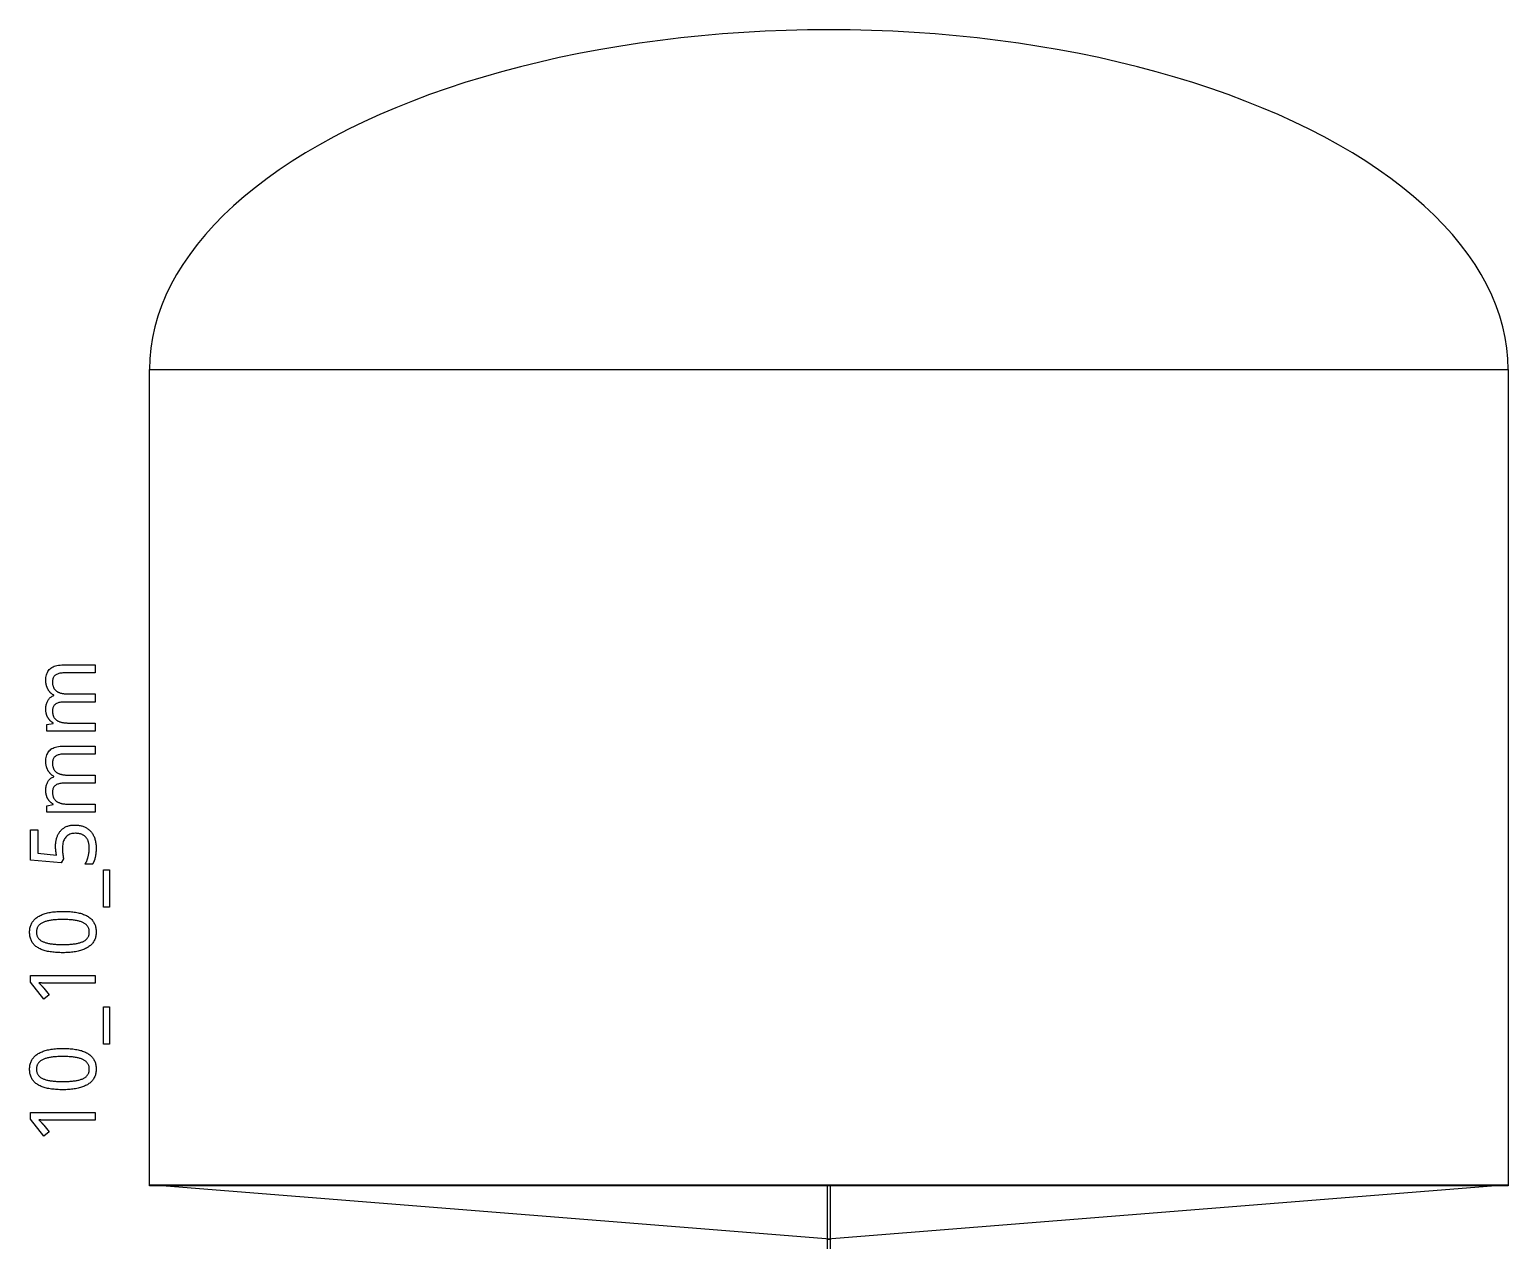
# Model space of a CAD drawing. Extents: x 97.6 to 156.9, y 25.2 to 114.3.
# Drawn here: x 97.6 to 152, y 69.8 to 114.3 of the extents above; entities that cross this region are included whole.
import ezdxf

# ---------------------------------------------------------------- set-up
doc = ezdxf.new("R2010")
doc.units = 0
doc.layers.get('0').update_dxf_attribs({"linetype": 'CONTINUOUS'})

msp = doc.modelspace()

# ---------------------------------------------------------------- linework, layer by layer
at = {"color": 0, "const_width": 0.0104}
msp.add_lwpolyline([(152, 101.8), (151.987, 102.193), (151.95, 102.585), (151.889, 102.976), (151.803, 103.367), (151.692, 103.755), (151.557, 104.142), (151.397, 104.527), (151.214, 104.909), (151.007, 105.287), (150.776, 105.663), (150.522, 106.034), (150.244, 106.402), (149.943, 106.764), (149.621, 107.122), (149.275, 107.475), (148.908, 107.822), (148.518, 108.163), (148.108, 108.498), (147.676, 108.826), (147.225, 109.147), (146.754, 109.461), (146.263, 109.768), (145.753, 110.066), (145.224, 110.357), (144.678, 110.639), (144.114, 110.912), (143.533, 111.176), (142.936, 111.431), (142.322, 111.677), (141.694, 111.913), (141.053, 112.138), (140.396, 112.354), (139.726, 112.559), (139.043, 112.754), (138.35, 112.938), (137.644, 113.11), (136.929, 113.272), (136.203, 113.422), (135.468, 113.561), (134.725, 113.688), (133.975, 113.804), (133.217, 113.907), (132.453, 113.999), (131.684, 114.079), (130.911, 114.146), (130.133, 114.201), (129.353, 114.245), (128.57, 114.275), (127.785, 114.294), (127, 114.3), (126.215, 114.294), (125.43, 114.275), (124.647, 114.245), (123.867, 114.201), (123.089, 114.146), (122.315, 114.079), (121.546, 113.999), (120.783, 113.907), (120.025, 113.804), (119.274, 113.688), (118.532, 113.561), (117.797, 113.422), (117.071, 113.272), (116.355, 113.11), (115.65, 112.938), (114.956, 112.754), (114.274, 112.559), (113.604, 112.354), (112.948, 112.138), (112.305, 111.913), (111.677, 111.677), (111.064, 111.431), (110.467, 111.176), (109.886, 110.912), (109.322, 110.639), (108.776, 110.357), (108.247, 110.066), (107.737, 109.768), (107.246, 109.461), (106.774, 109.147), (106.323, 108.826), (105.892, 108.498), (105.481, 108.163), (105.092, 107.822), (104.725, 107.475), (104.379, 107.122), (104.056, 106.764), (103.756, 106.402), (103.478, 106.034), (103.223, 105.663), (102.993, 105.287), (102.785, 104.909), (102.602, 104.527), (102.443, 104.142), (102.308, 103.755), (102.197, 103.367), (102.111, 102.976), (102.049, 102.585), (102.012, 102.193), (102, 101.8), (152, 101.8)], close=True, dxfattribs=at)
at = {"color": 0}
for points in [[(152, 101.8), (151.987, 102.193), (151.95, 102.585), (151.889, 102.976), (151.803, 103.367), (151.692, 103.755), (151.557, 104.142), (151.397, 104.527), (151.214, 104.909), (151.007, 105.287), (150.776, 105.663), (150.522, 106.034), (150.244, 106.402), (149.943, 106.764), (149.621, 107.122), (149.275, 107.475), (148.908, 107.822), (148.518, 108.163), (148.108, 108.498), (147.676, 108.826), (147.225, 109.147), (146.754, 109.461), (146.263, 109.768), (145.753, 110.066), (145.224, 110.357), (144.678, 110.639), (144.114, 110.912), (143.533, 111.176), (142.936, 111.431), (142.322, 111.677), (141.694, 111.913), (141.053, 112.138), (140.396, 112.354), (139.726, 112.559), (139.043, 112.754), (138.35, 112.938), (137.644, 113.11), (136.929, 113.272), (136.203, 113.422), (135.468, 113.561), (134.725, 113.688), (133.975, 113.804), (133.217, 113.907), (132.453, 113.999), (131.684, 114.079), (130.911, 114.146), (130.133, 114.201), (129.353, 114.245), (128.57, 114.275), (127.785, 114.294), (127, 114.3), (126.215, 114.294), (125.43, 114.275), (124.647, 114.245), (123.867, 114.201), (123.089, 114.146), (122.315, 114.079), (121.546, 113.999), (120.783, 113.907), (120.025, 113.804), (119.274, 113.688), (118.532, 113.561), (117.797, 113.422), (117.071, 113.272), (116.355, 113.11), (115.65, 112.938), (114.956, 112.754), (114.274, 112.559), (113.604, 112.354), (112.948, 112.138), (112.305, 111.913), (111.677, 111.677), (111.064, 111.431), (110.467, 111.176), (109.886, 110.912), (109.322, 110.639), (108.776, 110.357), (108.247, 110.066), (107.737, 109.768), (107.246, 109.461), (106.774, 109.147), (106.323, 108.826), (105.892, 108.498), (105.481, 108.163), (105.092, 107.822), (104.725, 107.475), (104.379, 107.122), (104.056, 106.764), (103.756, 106.402), (103.478, 106.034), (103.223, 105.663), (102.993, 105.287), (102.785, 104.909), (102.602, 104.527), (102.443, 104.142), (102.308, 103.755), (102.197, 103.367), (102.111, 102.976), (102.049, 102.585), (102.012, 102.193), (102, 101.8), (152, 101.8)], [(102, 101.8), (152, 101.8), (152, 71.76), (102, 71.76), (102, 101.8)], [(100, 90.6307), (98.8492, 90.6307), (98.8079, 90.6299), (98.7688, 90.6275), (98.7318, 90.6233), (98.6968, 90.6176), (98.664, 90.6104), (98.6333, 90.6014), (98.6049, 90.5908), (98.5783, 90.5786), (98.554, 90.5649), (98.5318, 90.5493), (98.5117, 90.5322), (98.4937, 90.5132), (98.4779, 90.4925), (98.4642, 90.4699), (98.4525, 90.4456), (98.4429, 90.4194), (98.4356, 90.3915), (98.4303, 90.3618), (98.4271, 90.3304), (98.426, 90.2971), (98.4264, 90.2736), (98.4276, 90.251), (98.4296, 90.229), (98.4322, 90.2078), (98.4358, 90.1872), (98.4401, 90.1674), (98.4451, 90.1483), (98.451, 90.1299), (98.4576, 90.1122), (98.4651, 90.0953), (98.4729, 90.0789), (98.4815, 90.0632), (98.491, 90.0481), (98.501, 90.0335), (98.5119, 90.0196), (98.5235, 90.0061), (98.5358, 89.9933), (98.5489, 89.9811), (98.5628, 89.9696), (98.5774, 89.9585), (98.5924, 89.9483), (98.6082, 89.9387), (98.6247, 89.9297), (98.6419, 89.9213), (98.66, 89.9133), (98.6788, 89.906), (98.6983, 89.8992), (98.7186, 89.8929), (98.7396, 89.8872), (98.7614, 89.8821), (98.7835, 89.8774), (98.8062, 89.8732), (98.8299, 89.8696), (98.854, 89.8664), (98.8789, 89.8637), (98.9044, 89.8615), (98.9307, 89.8599), (98.9576, 89.8586), (98.9853, 89.8579), (99.0136, 89.8576), (100, 89.8576), (100, 89.5597), (98.8492, 89.5597), (98.8079, 89.5589), (98.7688, 89.5565), (98.7318, 89.5525), (98.6968, 89.5468), (98.664, 89.5394), (98.6333, 89.5304), (98.6049, 89.5199), (98.5783, 89.5076), (98.554, 89.4939), (98.5318, 89.4783), (98.5117, 89.4615), (98.4937, 89.4428), (98.4779, 89.4224), (98.4642, 89.4), (98.4525, 89.3758), (98.4429, 89.3499), (98.4356, 89.3221), (98.4303, 89.2925), (98.4271, 89.261), (98.426, 89.2278), (98.4265, 89.2031), (98.4278, 89.1792), (98.4299, 89.1563), (98.4328, 89.134), (98.4367, 89.1126), (98.4413, 89.0919), (98.4468, 89.0722), (98.4531, 89.0532), (98.4603, 89.0351), (98.4683, 89.0178), (98.4772, 89.0011), (98.4869, 88.9853), (98.4974, 88.9699), (98.5087, 88.9553), (98.5208, 88.9413), (98.5338, 88.9279), (98.5475, 88.9153), (98.5621, 88.9032), (98.5775, 88.8918), (98.5938, 88.8811), (98.6107, 88.8713), (98.6283, 88.8619), (98.6468, 88.8533), (98.6661, 88.8451), (98.6861, 88.8375), (98.7068, 88.8304), (98.7282, 88.824), (98.7504, 88.8181), (98.7735, 88.8126), (98.7971, 88.8078), (98.8215, 88.8038), (98.8468, 88.8001), (98.8726, 88.7971), (98.8992, 88.7943), (98.9265, 88.7919), (98.9546, 88.79), (98.9833, 88.7886), (99.0128, 88.7875), (99.0429, 88.7868), (99.0739, 88.7867), (100, 88.7867), (100, 88.4904), (98.2128, 88.4904), (98.2128, 88.7312), (98.4537, 88.7736), (98.4537, 88.7899), (98.4399, 88.7979), (98.4265, 88.8061), (98.4135, 88.8147), (98.4008, 88.8235), (98.3886, 88.8326), (98.3768, 88.8421), (98.3653, 88.8518), (98.3542, 88.8618), (98.3436, 88.8721), (98.3333, 88.8826), (98.3231, 88.8935), (98.3132, 88.9046), (98.3036, 88.9158), (98.2944, 88.9272), (98.2857, 88.9389), (98.2772, 88.9507), (98.2692, 88.9626), (98.2614, 88.9749), (98.254, 88.9872), (98.2469, 88.9999), (98.2403, 89.0129), (98.234, 89.0261), (98.2281, 89.0394), (98.2225, 89.0531), (98.2174, 89.0665), (98.2125, 89.0803), (98.2079, 89.0942), (98.2037, 89.1082), (98.2, 89.1224), (98.1965, 89.1365), (98.1935, 89.1513), (98.1907, 89.166), (98.1882, 89.1807), (98.1861, 89.1954), (98.1843, 89.2103), (98.1829, 89.225), (98.1817, 89.2399), (98.181, 89.2549), (98.1804, 89.2697), (98.1803, 89.2847), (98.181, 89.3231), (98.1832, 89.3601), (98.1867, 89.3958), (98.1917, 89.4303), (98.1982, 89.4633), (98.2061, 89.495), (98.2154, 89.5254), (98.2261, 89.5544), (98.2383, 89.5822), (98.2519, 89.6086), (98.2671, 89.6339), (98.2838, 89.6579), (98.3022, 89.6806), (98.3222, 89.7018), (98.3439, 89.7217), (98.3671, 89.7403), (98.3921, 89.7574), (98.4186, 89.7732), (98.4467, 89.7876), (98.4765, 89.8007), (98.4765, 89.8136), (98.4614, 89.8222), (98.4468, 89.8313), (98.4325, 89.8406), (98.4187, 89.8501), (98.4053, 89.86), (98.3924, 89.8703), (98.3797, 89.8808), (98.3676, 89.8918), (98.356, 89.9031), (98.3447, 89.9146), (98.3337, 89.9267), (98.3233, 89.939), (98.3132, 89.9515), (98.3035, 89.9643), (98.2942, 89.9772), (98.2853, 89.9904), (98.2768, 90.0036), (98.2686, 90.0172), (98.2608, 90.0308), (98.2535, 90.0447), (98.2463, 90.0592), (98.2393, 90.0738), (98.2328, 90.0883), (98.2267, 90.1031), (98.221, 90.1181), (98.2156, 90.1331), (98.2107, 90.1482), (98.2061, 90.1635), (98.2019, 90.179), (98.1982, 90.1946), (98.1947, 90.2101), (98.1917, 90.226), (98.189, 90.2417), (98.1867, 90.2575), (98.1847, 90.2735), (98.1832, 90.2894), (98.1819, 90.3056), (98.181, 90.3217), (98.1804, 90.3378), (98.1803, 90.354), (98.1818, 90.4096), (98.1865, 90.4624), (98.1943, 90.5122), (98.2053, 90.5593), (98.2193, 90.6035), (98.2365, 90.6449), (98.2568, 90.6835), (98.2803, 90.7192), (98.3068, 90.7521), (98.3365, 90.7821), (98.3693, 90.8096), (98.4058, 90.8343), (98.4461, 90.856), (98.4901, 90.8749), (98.5379, 90.8907), (98.5894, 90.9037), (98.6447, 90.9139), (98.7037, 90.9211), (98.7664, 90.9256), (98.8329, 90.9269), (100, 90.9269), (100, 90.6307)], [(100, 87.644), (98.8492, 87.644), (98.8079, 87.6432), (98.7688, 87.6408), (98.7318, 87.6368), (98.6968, 87.6311), (98.664, 87.6238), (98.6333, 87.6147), (98.6049, 87.6042), (98.5783, 87.5919), (98.554, 87.5782), (98.5318, 87.5626), (98.5117, 87.5456), (98.4937, 87.5265), (98.4779, 87.5058), (98.4642, 87.4832), (98.4525, 87.4589), (98.4429, 87.4328), (98.4356, 87.4049), (98.4303, 87.3751), (98.4271, 87.3438), (98.426, 87.3104), (98.4264, 87.2869), (98.4276, 87.2643), (98.4296, 87.2424), (98.4322, 87.2211), (98.4358, 87.2006), (98.4401, 87.1807), (98.4451, 87.1617), (98.451, 87.1432), (98.4576, 87.1256), (98.4651, 87.1086), (98.4729, 87.0922), (98.4815, 87.0765), (98.491, 87.0614), (98.501, 87.0468), (98.5119, 87.0329), (98.5235, 87.0196), (98.5358, 87.0067), (98.5489, 86.9946), (98.5628, 86.9829), (98.5774, 86.9718), (98.5924, 86.9617), (98.6082, 86.9521), (98.6247, 86.9431), (98.6419, 86.9346), (98.66, 86.9267), (98.6788, 86.9193), (98.6983, 86.9125), (98.7186, 86.9063), (98.7396, 86.9006), (98.7614, 86.8954), (98.7835, 86.8907), (98.8062, 86.8865), (98.8299, 86.8829), (98.854, 86.8797), (98.8789, 86.8771), (98.9044, 86.8749), (98.9307, 86.8732), (98.9576, 86.8719), (98.9853, 86.8713), (99.0136, 86.871), (100, 86.871), (100, 86.5731), (98.8492, 86.5731), (98.8079, 86.5722), (98.7688, 86.5699), (98.7318, 86.5658), (98.6968, 86.5601), (98.664, 86.5528), (98.6333, 86.5437), (98.6049, 86.5332), (98.5783, 86.521), (98.554, 86.5072), (98.5318, 86.4917), (98.5117, 86.4749), (98.4937, 86.4561), (98.4779, 86.4357), (98.4642, 86.4133), (98.4525, 86.3892), (98.4429, 86.3632), (98.4356, 86.3354), (98.4303, 86.3058), (98.4271, 86.2743), (98.426, 86.2411), (98.4265, 86.2164), (98.4278, 86.1926), (98.4299, 86.1696), (98.4328, 86.1474), (98.4367, 86.126), (98.4413, 86.1053), (98.4468, 86.0856), (98.4531, 86.0665), (98.4603, 86.0485), (98.4683, 86.0311), (98.4772, 86.0144), (98.4869, 85.9986), (98.4974, 85.9832), (98.5087, 85.9686), (98.5208, 85.9546), (98.5338, 85.9413), (98.5475, 85.9286), (98.5621, 85.9165), (98.5775, 85.9051), (98.5938, 85.8944), (98.6107, 85.8846), (98.6283, 85.8753), (98.6468, 85.8667), (98.6661, 85.8585), (98.6861, 85.8508), (98.7068, 85.8438), (98.7282, 85.8374), (98.7504, 85.8314), (98.7735, 85.826), (98.7971, 85.8211), (98.8215, 85.8171), (98.8468, 85.8135), (98.8726, 85.8104), (98.8992, 85.8076), (98.9265, 85.8053), (98.9546, 85.8033), (98.9833, 85.8019), (99.0128, 85.8008), (99.0429, 85.8001), (99.0739, 85.8), (100, 85.8), (100, 85.5038), (98.2128, 85.5038), (98.2128, 85.7447), (98.4537, 85.7869), (98.4537, 85.8032), (98.4399, 85.8113), (98.4265, 85.8194), (98.4135, 85.8281), (98.4008, 85.8368), (98.3886, 85.846), (98.3768, 85.8554), (98.3653, 85.8651), (98.3542, 85.8751), (98.3436, 85.8854), (98.3333, 85.896), (98.3231, 85.9068), (98.3132, 85.9179), (98.3036, 85.9292), (98.2944, 85.9406), (98.2857, 85.9522), (98.2772, 85.964), (98.2692, 85.976), (98.2614, 85.9882), (98.254, 86.0006), (98.2469, 86.0132), (98.2403, 86.0263), (98.234, 86.0394), (98.2281, 86.0529), (98.2225, 86.0664), (98.2174, 86.08), (98.2125, 86.0936), (98.2079, 86.1075), (98.2037, 86.1215), (98.2, 86.1357), (98.1965, 86.1499), (98.1935, 86.1646), (98.1907, 86.1793), (98.1882, 86.194), (98.1861, 86.2087), (98.1843, 86.2236), (98.1829, 86.2385), (98.1817, 86.2533), (98.181, 86.2682), (98.1804, 86.2831), (98.1803, 86.2981), (98.181, 86.3364), (98.1832, 86.3735), (98.1867, 86.4092), (98.1917, 86.4436), (98.1982, 86.4767), (98.2061, 86.5083), (98.2154, 86.5388), (98.2261, 86.5678), (98.2383, 86.5956), (98.2519, 86.6219), (98.2671, 86.6472), (98.2838, 86.6713), (98.3022, 86.6939), (98.3222, 86.7151), (98.3439, 86.735), (98.3671, 86.7536), (98.3921, 86.7707), (98.4186, 86.7865), (98.4467, 86.801), (98.4765, 86.814), (98.4765, 86.8269), (98.4614, 86.8357), (98.4468, 86.8446), (98.4325, 86.8539), (98.4187, 86.8635), (98.4053, 86.8733), (98.3924, 86.8836), (98.3797, 86.8942), (98.3676, 86.9051), (98.356, 86.9164), (98.3447, 86.9279), (98.3337, 86.94), (98.3233, 86.9524), (98.3132, 86.965), (98.3035, 86.9776), (98.2942, 86.9906), (98.2853, 87.0038), (98.2768, 87.0171), (98.2686, 87.0306), (98.2608, 87.0442), (98.2535, 87.0582), (98.2463, 87.0725), (98.2393, 87.0871), (98.2328, 87.1017), (98.2267, 87.1165), (98.221, 87.1314), (98.2156, 87.1464), (98.2107, 87.1615), (98.2061, 87.1769), (98.2019, 87.1924), (98.1982, 87.2079), (98.1947, 87.2235), (98.1917, 87.2393), (98.189, 87.255), (98.1867, 87.2708), (98.1847, 87.2868), (98.1832, 87.3028), (98.1819, 87.3189), (98.181, 87.335), (98.1804, 87.3511), (98.1803, 87.3674), (98.1818, 87.4229), (98.1865, 87.4757), (98.1943, 87.5256), (98.2053, 87.5726), (98.2193, 87.6168), (98.2365, 87.6582), (98.2568, 87.6968), (98.2803, 87.7325), (98.3068, 87.7654), (98.3365, 87.7954), (98.3693, 87.8229), (98.4058, 87.8476), (98.4461, 87.8693), (98.4901, 87.8882), (98.5379, 87.904), (98.5894, 87.9171), (98.6447, 87.9272), (98.7037, 87.9344), (98.7664, 87.9389), (98.8329, 87.9403), (100, 87.9403), (100, 87.644)], [(98.54, 84.2717), (98.5404, 84.3036), (98.5418, 84.3353), (98.544, 84.3663), (98.5472, 84.3969), (98.5514, 84.4271), (98.5564, 84.4568), (98.5624, 84.4861), (98.5692, 84.5149), (98.5769, 84.5432), (98.5856, 84.5711), (98.5947, 84.5987), (98.6049, 84.6257), (98.6158, 84.6518), (98.6278, 84.6771), (98.6404, 84.7018), (98.6542, 84.7257), (98.6686, 84.7488), (98.684, 84.7711), (98.7003, 84.7928), (98.7174, 84.8136), (98.7354, 84.834), (98.7542, 84.8535), (98.7739, 84.8721), (98.7944, 84.8897), (98.8158, 84.9064), (98.8381, 84.9222), (98.8611, 84.9372), (98.8851, 84.9511), (98.9099, 84.9643), (98.9354, 84.9764), (98.9619, 84.9875), (98.9892, 84.9975), (99.0172, 85.0063), (99.0461, 85.0139), (99.0758, 85.0204), (99.1064, 85.0257), (99.1376, 85.0297), (99.1699, 85.0326), (99.2028, 85.0344), (99.2365, 85.035), (99.2733, 85.0344), (99.3093, 85.0328), (99.3446, 85.03), (99.379, 85.0261), (99.4128, 85.0212), (99.4458, 85.0151), (99.4781, 85.0079), (99.5094, 84.9996), (99.5403, 84.9901), (99.5703, 84.9797), (99.5994, 84.9681), (99.6276, 84.9554), (99.655, 84.9417), (99.6814, 84.9268), (99.7069, 84.911), (99.7315, 84.8939), (99.7553, 84.8758), (99.7781, 84.8568), (99.8, 84.8365), (99.8208, 84.8153), (99.841, 84.7929), (99.86, 84.7696), (99.8782, 84.7451), (99.8954, 84.7197), (99.9117, 84.6932), (99.9269, 84.6657), (99.9414, 84.6371), (99.9547, 84.6075), (99.9672, 84.5768), (99.9788, 84.5451), (99.989, 84.5128), (99.9981, 84.4793), (100.006, 84.445), (100.013, 84.4097), (100.019, 84.3733), (100.024, 84.3361), (100.028, 84.2979), (100.03, 84.2586), (100.032, 84.2185), (100.032, 84.1772), (100.032, 84.1607), (100.032, 84.1442), (100.032, 84.1276), (100.031, 84.1111), (100.03, 84.0947), (100.03, 84.0782), (100.028, 84.0618), (100.027, 84.0456), (100.026, 84.0292), (100.024, 84.0129), (100.023, 83.9969), (100.021, 83.9811), (100.019, 83.9654), (100.017, 83.9499), (100.014, 83.9343), (100.012, 83.9189), (100.009, 83.9036), (100.006, 83.8885), (100.003, 83.8733), (100, 83.8582), (99.9969, 83.8436), (99.9937, 83.8292), (99.9903, 83.8149), (99.9867, 83.8007), (99.9828, 83.7867), (99.9789, 83.7728), (99.9746, 83.7589), (99.9703, 83.7453), (99.9657, 83.7317), (99.9608, 83.7183), (99.956, 83.7051), (99.9508, 83.6921), (99.9456, 83.6794), (99.94, 83.6669), (99.9344, 83.6549), (99.9286, 83.6429), (99.9226, 83.6313), (99.9167, 83.6199), (99.9103, 83.6088), (99.9039, 83.5978), (99.6239, 83.5978), (99.6314, 83.6088), (99.6386, 83.62), (99.6457, 83.6317), (99.6526, 83.6436), (99.6593, 83.656), (99.666, 83.6687), (99.6724, 83.6818), (99.6786, 83.6953), (99.6847, 83.709), (99.6907, 83.7232), (99.6964, 83.7379), (99.7021, 83.7528), (99.7074, 83.7676), (99.7125, 83.7828), (99.7175, 83.7981), (99.7224, 83.8135), (99.7269, 83.8289), (99.7312, 83.8446), (99.7356, 83.8603), (99.7396, 83.8761), (99.7433, 83.8921), (99.7469, 83.9081), (99.7506, 83.924), (99.7539, 83.94), (99.7569, 83.956), (99.76, 83.9718), (99.7629, 83.9878), (99.7656, 84.0038), (99.7681, 84.0197), (99.7704, 84.0357), (99.7724, 84.0518), (99.7739, 84.0676), (99.7754, 84.0833), (99.7767, 84.0987), (99.7778, 84.1137), (99.7786, 84.1286), (99.7793, 84.1432), (99.7799, 84.1575), (99.7801, 84.1717), (99.7801, 84.1854), (99.7799, 84.2108), (99.779, 84.2357), (99.7775, 84.26), (99.7756, 84.2839), (99.7729, 84.3071), (99.7697, 84.3297), (99.7658, 84.3518), (99.7614, 84.3735), (99.7565, 84.3944), (99.751, 84.4149), (99.7444, 84.4347), (99.7372, 84.454), (99.7294, 84.4726), (99.721, 84.4907), (99.7118, 84.5081), (99.7021, 84.5249), (99.6917, 84.541), (99.6806, 84.5565), (99.6689, 84.5715), (99.6565, 84.5858), (99.6435, 84.5994), (99.6299, 84.6125), (99.6156, 84.6249), (99.6006, 84.6365), (99.5849, 84.6476), (99.5686, 84.6581), (99.5517, 84.6678), (99.5342, 84.6769), (99.5158, 84.6854), (99.4969, 84.6932), (99.4775, 84.7003), (99.4572, 84.7067), (99.4361, 84.7124), (99.4144, 84.7172), (99.3921, 84.7213), (99.3689, 84.7247), (99.345, 84.7272), (99.3204, 84.7292), (99.2951, 84.7303), (99.2692, 84.7307), (99.2237, 84.7292), (99.1804, 84.7249), (99.1394, 84.7178), (99.1007, 84.7078), (99.064, 84.6949), (99.0297, 84.679), (98.9975, 84.6604), (98.9676, 84.639), (98.9399, 84.6146), (98.9143, 84.5874), (98.8908, 84.5575), (98.8697, 84.5249), (98.8513, 84.4897), (98.8351, 84.4519), (98.8215, 84.4117), (98.8104, 84.3686), (98.8018, 84.3231), (98.7956, 84.2749), (98.7918, 84.2242), (98.7906, 84.1707), (98.7907, 84.1619), (98.7908, 84.1529), (98.7911, 84.1436), (98.7914, 84.1343), (98.7918, 84.1247), (98.7924, 84.1151), (98.7931, 84.1053), (98.7937, 84.0953), (98.7946, 84.085), (98.7956, 84.0747), (98.7963, 84.0646), (98.7969, 84.0544), (98.7978, 84.0443), (98.7986, 84.0342), (98.7996, 84.0239), (98.8006, 84.0136), (98.8017, 84.0033), (98.8028, 83.9929), (98.804, 83.9826), (98.8053, 83.9722), (98.8065, 83.9621), (98.8079, 83.9521), (98.8107, 83.9324), (98.8122, 83.9225), (98.8136, 83.9128), (98.8151, 83.9032), (98.8167, 83.8936), (98.8183, 83.884), (98.8199, 83.8746), (98.8212, 83.8656), (98.8225, 83.8568), (98.8239, 83.8482), (98.8251, 83.8399), (98.8264, 83.8318), (98.8278, 83.8239), (98.829, 83.8163), (98.8303, 83.8089), (98.8317, 83.8017), (98.8329, 83.7947), (98.7401, 83.6483), (97.6204, 83.7378), (97.6204, 84.8608), (97.8906, 84.8608), (97.8906, 83.995), (98.5725, 83.9315), (98.5706, 83.9422), (98.5686, 83.9536), (98.5665, 83.9657), (98.5644, 83.9783), (98.5624, 83.9917), (98.5603, 84.0057), (98.5581, 84.0204), (98.5558, 84.0357), (98.5536, 84.0517), (98.5514, 84.0682), (98.5492, 84.0858), (98.5472, 84.104), (98.5456, 84.1228), (98.544, 84.1422), (98.5428, 84.1622), (98.5418, 84.1829), (98.541, 84.2042), (98.5404, 84.226), (98.5401, 84.2486), (98.54, 84.2717)], [(100.299, 83.3911), (100.527, 83.3911), (100.527, 82.0076), (100.299, 82.0076), (100.299, 83.3911)], [(98.8069, 81.8579), (98.8639, 81.8575), (98.9197, 81.8562), (98.9743, 81.8542), (99.0278, 81.8511), (99.0799, 81.8474), (99.131, 81.8426), (99.1807, 81.8372), (99.2293, 81.8308), (99.2767, 81.8236), (99.3229, 81.8156), (99.3678, 81.8069), (99.4112, 81.7972), (99.4533, 81.7865), (99.4939, 81.7747), (99.5332, 81.7619), (99.5711, 81.7481), (99.6075, 81.7332), (99.6426, 81.7172), (99.6762, 81.7001), (99.7086, 81.6822), (99.7394, 81.6633), (99.7688, 81.6436), (99.7965, 81.6226), (99.8229, 81.6007), (99.8478, 81.5776), (99.8711, 81.5535), (99.8929, 81.5282), (99.9133, 81.5019), (99.9321, 81.4746), (99.9494, 81.4461), (99.9653, 81.4165), (99.9793, 81.3857), (99.9918, 81.3536), (100.003, 81.3204), (100.012, 81.2858), (100.019, 81.25), (100.025, 81.2131), (100.029, 81.1749), (100.032, 81.1353), (100.032, 81.0946), (100.032, 81.0567), (100.029, 81.0197), (100.025, 80.9838), (100.019, 80.9488), (100.012, 80.9147), (100.003, 80.8817), (99.9918, 80.8496), (99.9793, 80.8186), (99.9653, 80.7885), (99.9494, 80.7593), (99.9321, 80.7314), (99.9133, 80.7046), (99.8929, 80.6786), (99.8711, 80.6536), (99.8478, 80.6294), (99.8229, 80.6064), (99.7965, 80.5842), (99.7688, 80.5629), (99.7394, 80.5426), (99.7086, 80.5233), (99.6762, 80.5051), (99.6426, 80.4881), (99.6075, 80.4718), (99.5711, 80.4564), (99.5332, 80.4419), (99.4939, 80.4283), (99.4533, 80.4157), (99.4112, 80.404), (99.3678, 80.3932), (99.3229, 80.3833), (99.2767, 80.3747), (99.2293, 80.3669), (99.1807, 80.3601), (99.131, 80.3542), (99.0799, 80.3492), (99.0278, 80.345), (98.9743, 80.3418), (98.9197, 80.3396), (98.8639, 80.3382), (98.8069, 80.3378), (98.7499, 80.3382), (98.694, 80.3394), (98.6394, 80.3414), (98.5861, 80.3443), (98.5339, 80.3479), (98.4829, 80.3524), (98.4331, 80.3576), (98.3844, 80.3637), (98.3371, 80.3707), (98.291, 80.3785), (98.2461, 80.3874), (98.2026, 80.3972), (98.1607, 80.4081), (98.1201, 80.4199), (98.081, 80.4325), (98.0433, 80.4462), (98.0071, 80.4608), (97.9722, 80.4764), (97.9387, 80.4929), (97.9068, 80.5103), (97.876, 80.529), (97.8467, 80.5489), (97.8189, 80.5697), (97.7925, 80.5915), (97.7676, 80.6144), (97.7443, 80.6385), (97.7225, 80.6635), (97.7021, 80.6894), (97.6833, 80.7165), (97.666, 80.7447), (97.6501, 80.7742), (97.6361, 80.805), (97.6236, 80.8369), (97.6128, 80.8701), (97.6038, 80.9046), (97.5963, 80.9401), (97.5904, 80.9769), (97.5863, 81.015), (97.5837, 81.0542), (97.5829, 81.0946), (97.5837, 81.1328), (97.5863, 81.17), (97.5904, 81.2063), (97.5963, 81.2415), (97.6038, 81.2757), (97.6128, 81.3089), (97.6236, 81.341), (97.6361, 81.3722), (97.6501, 81.4024), (97.666, 81.4315), (97.6831, 81.4597), (97.7015, 81.4868), (97.7217, 81.5131), (97.7433, 81.5383), (97.7664, 81.5625), (97.7911, 81.5858), (97.8174, 81.6081), (97.8451, 81.6294), (97.8744, 81.6497), (97.9051, 81.6692), (97.9372, 81.6875), (97.9706, 81.705), (98.0054, 81.7215), (98.0417, 81.7371), (98.0793, 81.7517), (98.1185, 81.7654), (98.159, 81.7782), (98.201, 81.79), (98.2444, 81.8008), (98.2893, 81.8107), (98.3356, 81.8197), (98.3829, 81.8278), (98.4317, 81.8349), (98.4815, 81.841), (98.5326, 81.8461), (98.585, 81.8504), (98.6386, 81.8538), (98.6935, 81.8561), (98.7496, 81.8575), (98.8069, 81.8579)], [(98.8069, 80.6389), (98.8551, 80.6392), (98.9021, 80.6399), (98.9478, 80.6411), (98.9924, 80.6428), (99.0356, 80.645), (99.0776, 80.6476), (99.1183, 80.6508), (99.1579, 80.6544), (99.1962, 80.6586), (99.2333, 80.6633), (99.2692, 80.6685), (99.3039, 80.6742), (99.3372, 80.6806), (99.3696, 80.6875), (99.4006, 80.695), (99.4304, 80.7031), (99.459, 80.7118), (99.4864, 80.7211), (99.5126, 80.731), (99.5376, 80.7414), (99.5613, 80.7525), (99.5835, 80.7642), (99.6047, 80.7765), (99.6247, 80.7896), (99.6435, 80.8032), (99.6611, 80.8176), (99.6776, 80.8325), (99.6929, 80.8482), (99.7071, 80.8644), (99.72, 80.8814), (99.7314, 80.8993), (99.7417, 80.9181), (99.7507, 80.9375), (99.7585, 80.9576), (99.7651, 80.9786), (99.7706, 81.0003), (99.7747, 81.0228), (99.7778, 81.046), (99.7796, 81.0699), (99.7801, 81.0946), (99.7796, 81.1193), (99.7778, 81.1432), (99.7747, 81.1664), (99.7706, 81.1889), (99.7651, 81.2106), (99.7585, 81.2315), (99.7507, 81.2517), (99.7417, 81.2711), (99.7314, 81.2899), (99.72, 81.3078), (99.7074, 81.325), (99.6935, 81.3417), (99.6785, 81.3576), (99.6622, 81.3729), (99.6447, 81.3875), (99.626, 81.4015), (99.6061, 81.4149), (99.5851, 81.4276), (99.5628, 81.4396), (99.5393, 81.451), (99.5146, 81.4621), (99.4886, 81.4725), (99.4615, 81.4822), (99.4331, 81.4914), (99.4035, 81.4999), (99.3725, 81.5076), (99.3404, 81.5149), (99.3071, 81.5214), (99.2724, 81.5272), (99.2365, 81.5324), (99.1992, 81.5374), (99.1606, 81.5418), (99.1207, 81.5457), (99.0796, 81.549), (99.0372, 81.5519), (98.9936, 81.5543), (98.9488, 81.5561), (98.9028, 81.5574), (98.8554, 81.5582), (98.8069, 81.5585), (98.7587, 81.5582), (98.7117, 81.5574), (98.666, 81.5561), (98.6215, 81.5543), (98.5782, 81.5519), (98.5362, 81.549), (98.4954, 81.5457), (98.4558, 81.5418), (98.4175, 81.5374), (98.3804, 81.5324), (98.3446, 81.5272), (98.31, 81.5214), (98.2767, 81.5149), (98.2446, 81.5076), (98.2136, 81.4999), (98.184, 81.4914), (98.1556, 81.4822), (98.1283, 81.4725), (98.1025, 81.4621), (98.0778, 81.451), (98.0543, 81.4396), (98.0319, 81.4276), (98.0108, 81.4149), (97.991, 81.4015), (97.9724, 81.3875), (97.9549, 81.3729), (97.9386, 81.3576), (97.9236, 81.3417), (97.9097, 81.325), (97.8971, 81.3078), (97.8856, 81.2899), (97.8754, 81.2711), (97.8664, 81.2517), (97.8585, 81.2315), (97.8519, 81.2106), (97.8465, 81.1889), (97.8422, 81.1664), (97.8393, 81.1432), (97.8375, 81.1193), (97.8368, 81.0946), (97.8375, 81.0699), (97.8393, 81.046), (97.8422, 81.0228), (97.8465, 81.0003), (97.8519, 80.9786), (97.8585, 80.9576), (97.8664, 80.9375), (97.8754, 80.9181), (97.8856, 80.8993), (97.8971, 80.8814), (97.9097, 80.8644), (97.9236, 80.8482), (97.9386, 80.8325), (97.9549, 80.8176), (97.9724, 80.8032), (97.991, 80.7896), (98.0108, 80.7765), (98.0319, 80.7642), (98.0543, 80.7525), (98.0778, 80.7414), (98.1025, 80.731), (98.1283, 80.7211), (98.1556, 80.7118), (98.184, 80.7031), (98.2136, 80.695), (98.2446, 80.6875), (98.2767, 80.6806), (98.31, 80.6742), (98.3446, 80.6685), (98.3804, 80.6633), (98.4175, 80.6586), (98.4558, 80.6544), (98.4954, 80.6508), (98.5362, 80.6476), (98.5782, 80.645), (98.6215, 80.6428), (98.666, 80.6411), (98.7117, 80.6399), (98.7587, 80.6392), (98.8069, 80.6389)], [(100, 79.4996), (100, 79.2131), (98.3642, 79.2131), (98.3482, 79.2135), (98.3165, 79.214), (98.3007, 79.2144), (98.2849, 79.2147), (98.269, 79.215), (98.2533, 79.2154), (98.2376, 79.2157), (98.2219, 79.216), (98.2063, 79.2164), (98.1904, 79.2169), (98.1747, 79.2176), (98.1592, 79.2182), (98.1438, 79.2186), (98.1286, 79.2192), (98.1135, 79.2197), (98.0986, 79.2201), (98.0839, 79.2206), (98.0693, 79.2208), (98.055, 79.2213), (98.0404, 79.2218), (98.0264, 79.2225), (98.0126, 79.2231), (97.9992, 79.2236), (97.9861, 79.224), (97.9735, 79.2246), (97.9611, 79.225), (97.9492, 79.2254), (97.9376, 79.2257), (97.9264, 79.2261), (97.9378, 79.2153), (97.9432, 79.2101), (97.9485, 79.205), (97.9536, 79.2), (97.9586, 79.1953), (97.9633, 79.1906), (97.9681, 79.186), (97.9725, 79.1815), (97.9768, 79.1772), (97.981, 79.1731), (97.9853, 79.1687), (97.9893, 79.1644), (97.9935, 79.1601), (97.9976, 79.1557), (98.0017, 79.1513), (98.0057, 79.1468), (98.0096, 79.1424), (98.0136, 79.1379), (98.0175, 79.1333), (98.0214, 79.129), (98.0254, 79.1247), (98.0296, 79.1203), (98.0336, 79.1158), (98.0379, 79.1114), (98.0421, 79.1068), (98.0464, 79.1021), (98.0553, 79.0926), (98.0599, 79.0878), (98.0642, 79.0828), (98.0686, 79.0776), (98.0732, 79.0722), (98.0781, 79.0667), (98.0831, 79.0608), (98.0882, 79.055), (98.0935, 79.0487), (98.0989, 79.0425), (98.1044, 79.0358), (98.1103, 79.0292), (98.3072, 78.7883), (98.1071, 78.6321), (97.6204, 79.2554), (97.6204, 79.4996), (100, 79.4996)], [(100.299, 78.3489), (100.527, 78.3489), (100.527, 76.9654), (100.299, 76.9654), (100.299, 78.3489)], [(98.8069, 76.8156), (98.8639, 76.8151), (98.9197, 76.8139), (98.9743, 76.8118), (99.0278, 76.8089), (99.0799, 76.805), (99.131, 76.8004), (99.1807, 76.7949), (99.2293, 76.7885), (99.2767, 76.7814), (99.3229, 76.7733), (99.3678, 76.7646), (99.4112, 76.755), (99.4533, 76.7442), (99.4939, 76.7324), (99.5332, 76.7196), (99.5711, 76.7057), (99.6075, 76.6908), (99.6426, 76.6749), (99.6762, 76.6579), (99.7086, 76.6399), (99.7394, 76.6211), (99.7688, 76.6013), (99.7965, 76.5803), (99.8229, 76.5583), (99.8478, 76.5353), (99.8711, 76.5111), (99.8929, 76.486), (99.9133, 76.4596), (99.9321, 76.4322), (99.9494, 76.4039), (99.9653, 76.3743), (99.9793, 76.3435), (99.9918, 76.3114), (100.003, 76.2781), (100.012, 76.2435), (100.019, 76.2078), (100.025, 76.1707), (100.029, 76.1325), (100.032, 76.0931), (100.032, 76.0522), (100.032, 76.0143), (100.029, 75.9774), (100.025, 75.9414), (100.019, 75.9064), (100.012, 75.8724), (100.003, 75.8394), (99.9918, 75.8074), (99.9793, 75.7763), (99.9653, 75.7461), (99.9494, 75.7169), (99.9321, 75.6892), (99.9133, 75.6622), (99.8929, 75.6363), (99.8711, 75.6112), (99.8478, 75.5872), (99.8229, 75.564), (99.7965, 75.5418), (99.7688, 75.5207), (99.7394, 75.5003), (99.7086, 75.481), (99.6762, 75.4629), (99.6426, 75.4457), (99.6075, 75.4294), (99.5711, 75.414), (99.5332, 75.3996), (99.4939, 75.3861), (99.4533, 75.3735), (99.4112, 75.3617), (99.3678, 75.351), (99.3229, 75.341), (99.2767, 75.3324), (99.2293, 75.3246), (99.1807, 75.3178), (99.131, 75.3118), (99.0799, 75.3068), (99.0278, 75.3028), (98.9743, 75.2996), (98.9197, 75.2972), (98.8639, 75.2958), (98.8069, 75.2954), (98.7499, 75.2958), (98.694, 75.2971), (98.6394, 75.2992), (98.5861, 75.3019), (98.5339, 75.3056), (98.4829, 75.3101), (98.4331, 75.3154), (98.3844, 75.3215), (98.3371, 75.3283), (98.291, 75.3361), (98.2461, 75.345), (98.2026, 75.355), (98.1607, 75.3658), (98.1201, 75.3775), (98.081, 75.3903), (98.0433, 75.4039), (98.0071, 75.4185), (97.9722, 75.434), (97.9387, 75.4506), (97.9068, 75.4679), (97.876, 75.4867), (97.8467, 75.5065), (97.8189, 75.5274), (97.7925, 75.5492), (97.7676, 75.5721), (97.7443, 75.5961), (97.7225, 75.6211), (97.7021, 75.6471), (97.6833, 75.6742), (97.666, 75.7024), (97.6501, 75.7319), (97.6361, 75.7626), (97.6236, 75.7947), (97.6128, 75.8279), (97.6038, 75.8622), (97.5963, 75.8978), (97.5904, 75.9346), (97.5863, 75.9726), (97.5837, 76.0118), (97.5829, 76.0522), (97.5837, 76.0906), (97.5863, 76.1278), (97.5904, 76.1639), (97.5963, 76.1992), (97.6038, 76.2333), (97.6128, 76.2665), (97.6236, 76.2987), (97.6361, 76.3299), (97.6501, 76.36), (97.666, 76.3892), (97.6831, 76.4174), (97.7015, 76.4446), (97.7217, 76.4707), (97.7433, 76.496), (97.7664, 76.5201), (97.7911, 76.5435), (97.8174, 76.5658), (97.8451, 76.5871), (97.8744, 76.6075), (97.9051, 76.6268), (97.9372, 76.6453), (97.9706, 76.6626), (98.0054, 76.6792), (98.0417, 76.6947), (98.0793, 76.7094), (98.1185, 76.7231), (98.159, 76.7358), (98.201, 76.7476), (98.2444, 76.7585), (98.2893, 76.7685), (98.3356, 76.7774), (98.3829, 76.7854), (98.4317, 76.7925), (98.4815, 76.7986), (98.5326, 76.8038), (98.585, 76.8081), (98.6386, 76.8114), (98.6935, 76.8137), (98.7496, 76.8151), (98.8069, 76.8156)], [(98.8069, 75.5965), (98.8551, 75.5968), (98.9021, 75.5975), (98.9478, 75.5987), (98.9924, 75.6004), (99.0356, 75.6026), (99.0776, 75.6053), (99.1183, 75.6085), (99.1579, 75.6122), (99.1962, 75.6163), (99.2333, 75.621), (99.2692, 75.6261), (99.3039, 75.6319), (99.3372, 75.6382), (99.3696, 75.6451), (99.4006, 75.6526), (99.4304, 75.6608), (99.459, 75.6694), (99.4864, 75.6788), (99.5126, 75.6886), (99.5376, 75.699), (99.5613, 75.7101), (99.5835, 75.7218), (99.6047, 75.7343), (99.6247, 75.7472), (99.6435, 75.761), (99.6611, 75.7753), (99.6776, 75.7903), (99.6929, 75.8058), (99.7071, 75.8221), (99.72, 75.839), (99.7314, 75.8569), (99.7417, 75.8757), (99.7507, 75.8951), (99.7585, 75.9154), (99.7651, 75.9363), (99.7706, 75.9581), (99.7747, 75.9804), (99.7778, 76.0036), (99.7796, 76.0276), (99.7801, 76.0522), (99.7796, 76.0769), (99.7778, 76.101), (99.7747, 76.1242), (99.7706, 76.1465), (99.7651, 76.1682), (99.7585, 76.1892), (99.7507, 76.2094), (99.7417, 76.2289), (99.7314, 76.2475), (99.72, 76.2656), (99.7074, 76.2828), (99.6935, 76.2993), (99.6785, 76.3153), (99.6622, 76.3306), (99.6447, 76.3453), (99.626, 76.3593), (99.6061, 76.3726), (99.5851, 76.3853), (99.5628, 76.3974), (99.5393, 76.4088), (99.5146, 76.4197), (99.4886, 76.4301), (99.4615, 76.44), (99.4331, 76.449), (99.4035, 76.4575), (99.3725, 76.4654), (99.3404, 76.4725), (99.3071, 76.479), (99.2724, 76.4849), (99.2365, 76.4901), (99.1992, 76.495), (99.1606, 76.4994), (99.1207, 76.5033), (99.0796, 76.5068), (99.0372, 76.5096), (98.9936, 76.5119), (98.9488, 76.5138), (98.9028, 76.5151), (98.8554, 76.5158), (98.8069, 76.5161), (98.7587, 76.5158), (98.7117, 76.5151), (98.666, 76.5138), (98.6215, 76.5119), (98.5782, 76.5096), (98.5362, 76.5068), (98.4954, 76.5033), (98.4558, 76.4994), (98.4175, 76.495), (98.3804, 76.4901), (98.3446, 76.4849), (98.31, 76.479), (98.2767, 76.4725), (98.2446, 76.4654), (98.2136, 76.4575), (98.184, 76.449), (98.1556, 76.44), (98.1283, 76.4301), (98.1025, 76.4197), (98.0778, 76.4088), (98.0543, 76.3974), (98.0319, 76.3853), (98.0108, 76.3726), (97.991, 76.3593), (97.9724, 76.3453), (97.9549, 76.3306), (97.9386, 76.3153), (97.9236, 76.2993), (97.9097, 76.2828), (97.8971, 76.2656), (97.8856, 76.2475), (97.8754, 76.2289), (97.8664, 76.2094), (97.8585, 76.1892), (97.8519, 76.1682), (97.8465, 76.1465), (97.8422, 76.1242), (97.8393, 76.101), (97.8375, 76.0769), (97.8368, 76.0522), (97.8375, 76.0276), (97.8393, 76.0036), (97.8422, 75.9804), (97.8465, 75.9581), (97.8519, 75.9363), (97.8585, 75.9154), (97.8664, 75.8951), (97.8754, 75.8757), (97.8856, 75.8569), (97.8971, 75.839), (97.9097, 75.8221), (97.9236, 75.8058), (97.9386, 75.7903), (97.9549, 75.7753), (97.9724, 75.761), (97.991, 75.7472), (98.0108, 75.7343), (98.0319, 75.7218), (98.0543, 75.7101), (98.0778, 75.699), (98.1025, 75.6886), (98.1283, 75.6788), (98.1556, 75.6694), (98.184, 75.6608), (98.2136, 75.6526), (98.2446, 75.6451), (98.2767, 75.6382), (98.31, 75.6319), (98.3446, 75.6261), (98.3804, 75.621), (98.4175, 75.6163), (98.4558, 75.6122), (98.4954, 75.6085), (98.5362, 75.6053), (98.5782, 75.6026), (98.6215, 75.6004), (98.666, 75.5987), (98.7117, 75.5975), (98.7587, 75.5968), (98.8069, 75.5965)], [(100, 74.4572), (100, 74.1707), (98.3642, 74.1707), (98.3482, 74.1711), (98.3324, 74.1714), (98.3165, 74.1718), (98.3007, 74.1721), (98.2849, 74.1724), (98.269, 74.1728), (98.2533, 74.1731), (98.2376, 74.1733), (98.2219, 74.1737), (98.2063, 74.174), (98.1904, 74.1746), (98.1747, 74.1753), (98.1592, 74.1758), (98.1438, 74.1764), (98.1286, 74.1768), (98.1135, 74.1774), (98.0986, 74.1778), (98.0839, 74.1782), (98.0693, 74.1786), (98.055, 74.1789), (98.0404, 74.1796), (98.0264, 74.1801), (98.0126, 74.1807), (97.9992, 74.1812), (97.9861, 74.1818), (97.9735, 74.1822), (97.9611, 74.1826), (97.9492, 74.1831), (97.9376, 74.1835), (97.9264, 74.1838), (97.9378, 74.1729), (97.9432, 74.1678), (97.9485, 74.1626), (97.9536, 74.1578), (97.9586, 74.1529), (97.9633, 74.1482), (97.9681, 74.1436), (97.9725, 74.1393), (97.9768, 74.135), (97.981, 74.1307), (97.9853, 74.1264), (97.9893, 74.1221), (97.9935, 74.1178), (97.9976, 74.1133), (98.0017, 74.109), (98.0057, 74.1046), (98.0096, 74.1), (98.0136, 74.0956), (98.0175, 74.091), (98.0214, 74.0868), (98.0254, 74.0824), (98.0296, 74.0781), (98.0336, 74.0736), (98.0379, 74.069), (98.0421, 74.0644), (98.0464, 74.0597), (98.0508, 74.0551), (98.0553, 74.0503), (98.0599, 74.0454), (98.0642, 74.0404), (98.0686, 74.0353), (98.0732, 74.0299), (98.0781, 74.0243), (98.0831, 74.0186), (98.0882, 74.0126), (98.0935, 74.0065), (98.0989, 74.0001), (98.1044, 73.9936), (98.1103, 73.9868), (98.3072, 73.746), (98.1071, 73.5897), (97.6204, 74.2131), (97.6204, 74.4572), (100, 74.4572)], [(102, 71.8), (152, 71.8), (126.95, 69.8), (127.05, 69.8), (102, 71.8)], [(126.95, 71.8), (127.05, 71.8), (127.05, 67.7), (126.95, 67.7), (126.95, 71.8)]]:
    msp.add_lwpolyline(points, close=True, dxfattribs=at)

doc.saveas('drawing.dxf')
